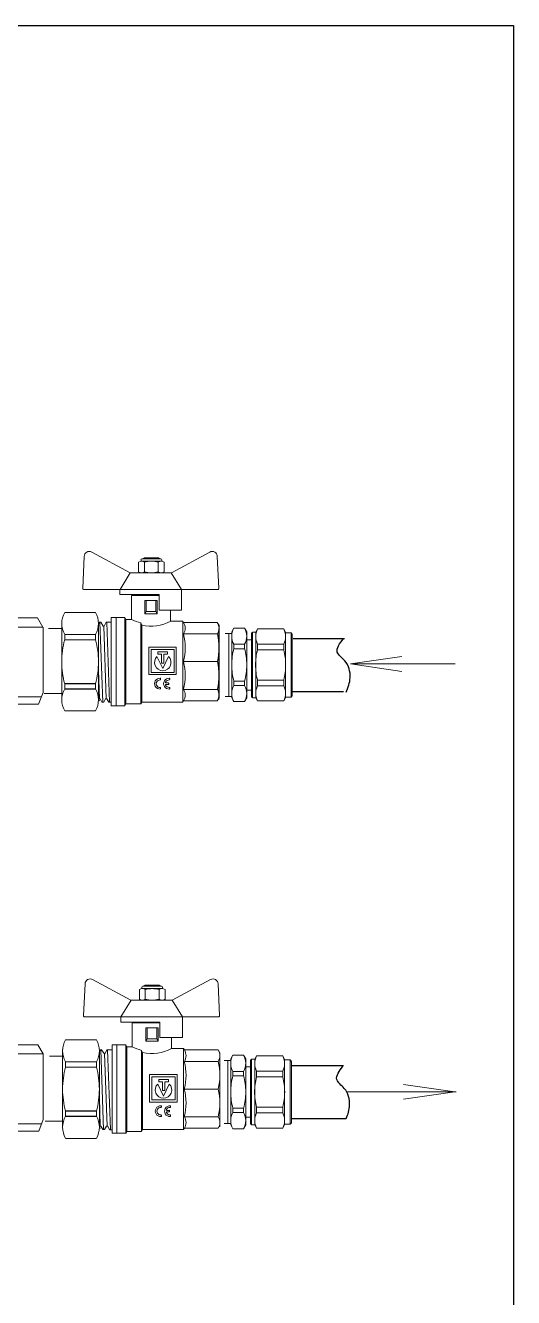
# Model space of a CAD drawing. Header units: millimetres. Extents: x -559267 to 5835, y 0 to 209897.
# Drawn here: x 1593.2 to 1655.5, y 124.6 to 287 of the extents above; entities that cross this region are included whole.
import ezdxf

# ---------------------------------------------------------------- set-up
doc = ezdxf.new("R2010")
doc.units = ezdxf.units.MM
doc.layers.add('PDF_Geometry', color=7, linetype='Continuous', lineweight=9)
doc.layers.add('Обвязка коллекторов для теплого пола_dwg', color=8, linetype='Continuous', lineweight=9)

# ---------------------------------------------------------------- blocks, each defined once
blk = doc.blocks.new('Обвязка коллекторов для теплого пола_dwg-499584-Коллектор теплого пола')
at = {"lineweight": 9, "true_color": 0x000000}
for points in [[(2681, 2287), (2681, 2290), (2672, 2296), (2544, 2296), (2535, 2290), (2535, 2287), (2653, 2287)], [(2678, 1952), (2678, 1959), (2501, 1959), (2501, 1952)], [(2688, -1622), (2688, -1618), (2679, -1613), (2552, -1613), (2543, -1618), (2543, -1622), (2661, -1622)], [(2685, -1956), (2685, -1949), (2509, -1949), (2509, -1956)]]:
    blk.add_hatch(color=18, dxfattribs=at).paths.add_polyline_path(points)
at = {"color": 18, "lineweight": 9, "true_color": 0x000000}
for p, q in [((3142, 2348), (2792, 2159)), ((1980, 2019), (1993, 2309)), ((2491, 2168), (2491, 2256)), ((2545, 2168), (2545, 2256)), ((2671, 2168), (2671, 2256)), ((2725, 2168), (2725, 2256)), ((3224, 2019), (3211, 2309)), ((2415, 2159), (2321, 2006)), ((2535, 2159), (2544, 2159)), ((2702, 2159), (2608, 2159)), ((2681, 2159), (2672, 2159)), ((2311, 2006), (3213, 2006)), ((2501, 1959), (2501, 1950)), ((2098, 1797), (1815, 1797)), ((1788, 1649), (1668, 1649)), ((1788, 1696), (1788, 1346)), ((2124, 1696), (2124, 1346)), ((2145, 1706), (2132, 1706)), ((2240, 1706), (2194, 1706)), ((2902, 1600), (3211, 1600)), ((3284, 1605), (3343, 1605)), ((3315, 1605), (3315, 1318)), ((3480, 1546), (3530, 1546)), ((3524, 1608), (3524, 1317)), ((3562, 1615), (3562, 1317)), ((1788, 995), (1788, 1345)), ((2124, 995), (2124, 1345)), ((3211, 1347), (2902, 1347)), ((3315, 1029), (3315, 1316)), ((3524, 1024), (3524, 1315)), ((3562, 1017), (3562, 1315)), ((1628, 1054), (1788, 1054)), ((2762, 1153), (2741, 1153)), ((2762, 1138), (2741, 1138)), ((2767, 1148), (2767, 1142)), ((2902, 1093), (3211, 1093)), ((3480, 1086), (3530, 1086)), ((2172, 977), (2156, 977)), ((2218, 975), (2240, 975)), ((3282, 1029), (3343, 1029)), ((2098, 897), (1815, 897)), ((1987, -1890), (2001, -1600)), ((3149, -1560), (2799, -1749)), ((3232, -1890), (3218, -1600)), ((2498, -1740), (2498, -1652)), ((2552, -1740), (2552, -1652)), ((2679, -1740), (2679, -1652)), ((2733, -1740), (2733, -1652)), ((2422, -1749), (2328, -1902)), ((2543, -1749), (2552, -1749)), ((2710, -1749), (2615, -1749)), ((2688, -1749), (2679, -1749)), ((2319, -1902), (3220, -1902)), ((2509, -1949), (2509, -1959)), ((2105, -2112), (1823, -2112)), ((2152, -2202), (2140, -2202)), ((2248, -2202), (2202, -2202)), ((1796, -2260), (1675, -2260)), ((1796, -2212), (1796, -2562)), ((2132, -2212), (2132, -2562)), ((2910, -2309), (3219, -2309)), ((3275, -2299), (3334, -2299)), ((3307, -2299), (3307, -2587)), ((3515, -2297), (3515, -2588)), ((3553, -2289), (3553, -2588)), ((3471, -2359), (3521, -2359)), ((1796, -2913), (1796, -2563)), ((2132, -2913), (2132, -2563)), ((3219, -2562), (2910, -2562)), ((3307, -2876), (3307, -2588)), ((3515, -2880), (3515, -2589)), ((3553, -2888), (3553, -2589)), ((2770, -2756), (2749, -2756)), ((2770, -2771), (2749, -2771)), ((2774, -2760), (2774, -2766)), ((1636, -2854), (1795, -2854)), ((2910, -2815), (3219, -2815)), ((3273, -2876), (3334, -2876)), ((3471, -2818), (3521, -2818)), ((2105, -3012), (1823, -3012)), ((2180, -2932), (2164, -2932)), ((2226, -2933), (2248, -2933))]:
    blk.add_line(p, q, dxfattribs=at)
at = {"color": 18, "lineweight": 18, "true_color": 0x000000}
for p, q in [((2132, 1706), (2124, 1691)), ((2138, 1706), (2164, 977)), ((2172, 1671), (2195, 1008)), ((2200, 1706), (2225, 975)), ((3225, 1000), (3225, 1651)), ((2124, 1270), (2134, 1008)), ((631, 1024), (1599, 1024)), ((2132, 987), (2124, 1002)), ((2140, -2202), (2132, -2217)), ((2146, -2202), (2171, -2932)), ((2207, -2202), (2233, -2933)), ((2180, -2237), (2203, -2901)), ((3233, -2908), (3233, -2258)), ((2132, -2639), (2141, -2901)), ((654, -2879), (1601, -2879)), ((2140, -2921), (2132, -2906))]:
    blk.add_line(p, q, dxfattribs=at)
at = {"lineweight": 9}
for p, q in [((3885, 1609), (3885, 1317)), ((3885, 1023), (3885, 1315)), ((3876, -2295), (3876, -2588)), ((3876, -2882), (3876, -2589))]:
    blk.add_line(p, q, dxfattribs=at)
at = {"color": 20, "lineweight": 30}
for p, q in [((3905, 1558), (4374, 1558)), ((3896, 1073), (4366, 1073))]:
    blk.add_line(p, q, dxfattribs=at)
at = {"color": 160, "lineweight": 30}
for p, q in [((3896, -2347), (4365, -2347)), ((3887, -2831), (4390, -2831))]:
    blk.add_line(p, q, dxfattribs=at)
at = {"color": 18, "lineweight": 9, "true_color": 0x000000, "flags": 128}
for points in [[(2063, 2348), (2413, 2159), (2790, 2159), (2884, 2006), (2884, 1818), (2678, 1818)], [(2513, 2278), (2513, 2266), (2608, 2266), (2702, 2266), (2702, 2278)], [(2522, 2287), (2608, 2287), (2693, 2287)], [(2681, 2290), (2672, 2296), (2544, 2296), (2535, 2290)], [(2535, 2287), (2535, 2290), (2562, 2290)], [(2567, 2287), (2562, 2296), (2562, 2287)], [(2649, 2287), (2653, 2296), (2653, 2287)], [(2653, 2290), (2681, 2290), (2681, 2287)], [(2513, 2159), (2608, 2159), (2693, 2159)], [(1991, 2006), (2320, 2006), (2320, 1959), (2678, 1959), (2678, 1818)], [(2678, 1952), (2425, 1952), (2425, 1733), (2375, 1733), (2375, 1347), (2375, 960), (2511, 960), (2521, 976)], [(2650, 1806), (2661, 1784), (2661, 1907), (2605, 1907), (2549, 1907), (2549, 1784), (2560, 1806)], [(2650, 1907), (2650, 1806), (2605, 1806), (2560, 1806), (2560, 1907)], [(2375, 1733), (2365, 1750), (2285, 1750), (2285, 1347), (2285, 943), (2365, 943), (2375, 960)], [(2365, 1750), (2365, 1347), (2365, 943)], [(2661, 1784), (2605, 1784), (2549, 1784)], [(2895, 1717), (2784, 1717), (2784, 1818)], [(2895, 976), (2521, 976), (2521, 1347), (2521, 1680), (2511, 1701), (2511, 1347), (2511, 960)], [(3343, 1318), (3343, 1619), (3363, 1653), (3460, 1653), (3480, 1619), (3480, 1318)], [(3835, 1317), (3835, 1615), (3818, 1645), (3579, 1645), (3562, 1615), (3532, 1615), (3532, 1317)], [(3363, 1465), (3363, 1505), (3363, 1465), (3460, 1465), (3460, 1505), (3363, 1505)], [(3818, 1454), (3818, 1507), (3818, 1454), (3579, 1454), (3579, 1507), (3818, 1507)], [(2765, 1393), (2712, 1283), (2659, 1393)], [(3343, 1316), (3343, 1015), (3363, 981), (3460, 981), (3480, 1015), (3480, 1316)], [(3835, 1315), (3835, 1017), (3818, 987), (3579, 987), (3562, 1017), (3532, 1017), (3532, 1315)], [(2688, 1194), (2692, 1190), (2692, 1184), (2688, 1180)], [(2771, 1194), (2776, 1190), (2776, 1184), (2771, 1180)], [(3363, 1168), (3363, 1129), (3363, 1168), (3460, 1168), (3460, 1129), (3363, 1129)], [(3818, 1125), (3579, 1125), (3579, 1178), (3818, 1178), (3818, 1125), (3818, 1178)], [(2688, 1096), (2692, 1101), (2692, 1107), (2688, 1111)], [(2771, 1096), (2776, 1101), (2776, 1107), (2771, 1111)], [(2070, -1560), (2420, -1749), (2798, -1749), (2892, -1902), (2892, -2090), (2685, -2090)], [(2530, -1622), (2615, -1622), (2701, -1622)], [(2688, -1618), (2679, -1613), (2552, -1613), (2543, -1618)], [(2543, -1622), (2543, -1618), (2570, -1618)], [(2575, -1622), (2570, -1613), (2570, -1622)], [(2656, -1622), (2661, -1613), (2661, -1622)], [(2661, -1618), (2688, -1618), (2688, -1622)], [(2521, -1631), (2521, -1643), (2615, -1643), (2710, -1643), (2710, -1631)], [(2521, -1749), (2615, -1749), (2701, -1749)], [(1999, -1902), (2328, -1902), (2328, -1949), (2685, -1949), (2685, -2090)], [(2685, -1956), (2433, -1956), (2433, -2175), (2383, -2175), (2383, -2562), (2383, -2949), (2519, -2949), (2528, -2932)], [(2657, -2102), (2669, -2125), (2669, -2001), (2612, -2001), (2556, -2001), (2556, -2125), (2568, -2102)], [(2657, -2001), (2657, -2102), (2612, -2102), (2568, -2102), (2568, -2001)], [(2903, -2192), (2792, -2192), (2792, -2090)], [(2383, -2175), (2373, -2158), (2293, -2158), (2293, -2562), (2293, -2966), (2373, -2966), (2383, -2949)], [(2373, -2158), (2373, -2562), (2373, -2966)], [(2903, -2932), (2528, -2932), (2528, -2562), (2528, -2229), (2519, -2208), (2519, -2562), (2519, -2949)], [(2669, -2125), (2612, -2125), (2556, -2125)], [(3334, -2587), (3334, -2286), (3354, -2251), (3451, -2251), (3471, -2286), (3471, -2587)], [(3826, -2588), (3826, -2289), (3809, -2259), (3570, -2259), (3553, -2289), (3523, -2289), (3523, -2588)], [(3354, -2400), (3451, -2400), (3451, -2439), (3354, -2439), (3354, -2400), (3354, -2439)], [(3809, -2398), (3570, -2398), (3570, -2451), (3809, -2451), (3809, -2398), (3809, -2451)], [(2772, -2516), (2719, -2625), (2666, -2516)], [(3334, -2588), (3334, -2890), (3354, -2924), (3451, -2924), (3471, -2890), (3471, -2588)], [(3826, -2589), (3826, -2888), (3809, -2918), (3570, -2918), (3553, -2888), (3523, -2888), (3523, -2589)], [(2696, -2714), (2700, -2719), (2700, -2725), (2695, -2729)], [(2779, -2714), (2783, -2719), (2783, -2725), (2779, -2729)], [(3354, -2775), (3451, -2775), (3451, -2736), (3354, -2736), (3354, -2775), (3354, -2736)], [(3809, -2779), (3570, -2779), (3570, -2726), (3809, -2726), (3809, -2779), (3809, -2726)], [(2696, -2812), (2700, -2808), (2700, -2802), (2695, -2797)], [(2779, -2812), (2783, -2808), (2783, -2802), (2779, -2797)]]:
    blk.add_lwpolyline(points, dxfattribs=at)
at = {"color": 18, "lineweight": 18, "true_color": 0x000000, "flags": 128}
for points in [[(631, 1746), (1567, 1746), (1616, 1663), (631, 1663)], [(1617, 1663), (1617, 1064), (1576, 959), (631, 959)], [(2194, 1706), (2176, 1671), (2168, 1671), (2145, 1706)], [(2156, 977), (2139, 1008), (2124, 1008)], [(2218, 975), (2201, 1008), (2189, 1008), (2172, 977)], [(654, -2157), (1569, -2157), (1618, -2240), (654, -2240)], [(2202, -2202), (2184, -2237), (2176, -2237), (2152, -2202)], [(1619, -2240), (1619, -2839), (1578, -2945), (654, -2945)], [(2164, -2932), (2147, -2901), (2132, -2901)], [(2226, -2933), (2209, -2901), (2197, -2901), (2180, -2932)]]:
    blk.add_lwpolyline(points, dxfattribs=at)
at = {"color": 18, "lineweight": 9, "true_color": 0x000000, "flags": 128}
for points in [[(2240, 943), (2285, 943), (2285, 1347), (2285, 1750), (2240, 1750), (2240, 1347)], [(3211, 988), (3227, 1016), (3227, 1347), (3227, 1677), (3211, 1705), (2902, 1705), (2895, 1717), (2895, 1347), (2895, 976), (2902, 988)], [(1815, 1547), (2098, 1547), (2098, 1595), (1815, 1595)], [(2836, 1228), (2836, 1480), (2585, 1480), (2585, 1228)], [(2816, 1248), (2816, 1459), (2605, 1459), (2605, 1248)], [(2701, 1332), (2701, 1414), (2668, 1414), (2668, 1435), (2755, 1435), (2755, 1414), (2722, 1414), (2722, 1332)], [(1815, 1147), (2098, 1147), (2098, 1098), (1815, 1098)], [(1815, 1145), (2098, 1145), (2098, 1096), (1815, 1096)], [(2248, -2966), (2293, -2966), (2293, -2562), (2293, -2158), (2248, -2158), (2248, -2562)], [(3219, -2920), (3235, -2893), (3235, -2562), (3235, -2231), (3219, -2204), (2910, -2204), (2903, -2192), (2903, -2562), (2903, -2932), (2910, -2920)], [(1823, -2362), (2105, -2362), (2105, -2313), (1823, -2313)], [(2844, -2681), (2844, -2429), (2592, -2429), (2592, -2681)], [(2824, -2660), (2824, -2449), (2613, -2449), (2613, -2660)], [(2709, -2576), (2730, -2576), (2730, -2495), (2763, -2495), (2763, -2473), (2676, -2473), (2676, -2495), (2709, -2495)], [(1823, -2762), (2105, -2762), (2105, -2810), (1823, -2810)], [(1823, -2764), (2105, -2764), (2105, -2813), (1823, -2813)]]:
    blk.add_lwpolyline(points, close=True, dxfattribs=at)
at = {"lineweight": 9, "flags": 128}
for points in [[(3897, 1317), (3897, 1597), (3885, 1609), (3835, 1609)], [(3897, 1315), (3897, 1035), (3885, 1023), (3835, 1023)], [(3889, -2588), (3889, -2308), (3876, -2295), (3826, -2295)], [(3889, -2589), (3889, -2869), (3876, -2882), (3826, -2882)]]:
    blk.add_lwpolyline(points, dxfattribs=at)
at = {"color": 18, "lineweight": 9, "true_color": 0x000000}
for centre, radius, start, end in [((2040, 2307), 47, 61.645, 177.3162), ((3164, 2307), 47, 2.6838, 118.355), ((2518, 2222), 43.6, 51.8092, 128.1908), ((2522, 2278), 9.1, 90, 180), ((2608, 2042), 223, 90, 106.4264), ((2608, 2042), 223, 73.5736, 90), ((2698, 2222), 43.6, 51.8092, 128.1908), ((2693, 2278), 9.1, 0, 90), ((2518, 2203), 43.6, 231.8092, 308.1908), ((2608, 2382), 223, 253.5736, 270), ((2608, 2382), 223, 270, 286.4264), ((2698, 2203), 43.6, 231.8092, 308.1908), ((1991, 2018), 11.8, 177.3162, 270), ((3213, 2018), 11.8, 270, 2.6838), ((1990, 1696), 202, 150.0862, 209.9138), ((1922, 1696), 202, 330.0862, 29.9138), ((2605, 2076), 387, 242.3695, 255.9662), ((2605, 2040), 370, 256.8634, 299.0025), ((2822, 1652), 95.2, 326.5913, 33.4087), ((3132, 1652), 95.2, 326.5913, 33.4087), ((3492, 1579), 149, 150.1716, 209.8284), ((3331, 1579), 149, 330.1716, 29.8284), ((3709, 1576), 147, 151.9987, 208.0013), ((2549, 1346), 761, 164.7181, 180), ((1363, 1346), 761, 360, 15.2819), ((2401, 1473), 517, 345.8285, 14.1715), ((2710, 1473), 517, 345.8285, 14.1715), ((3532, 1608), 7.46, 90, 180), ((3904, 1318), 561, 164.7503, 180), ((2919, 1318), 561, 360, 15.2497), ((4113, 1317), 552, 165.6385, 180), ((2549, 1345), 761, 180, 195.2819), ((1363, 1345), 761, 344.7181, 0), ((2712, 1339), 75.4, 134.6472, 45.3528), ((2401, 1220), 517, 345.8285, 14.1715), ((2710, 1220), 517, 345.8285, 14.1715), ((3904, 1316), 561, 180, 195.2497), ((2919, 1316), 561, 344.7503, 0), ((4113, 1315), 552, 180, 194.3615), ((2686, 1145), 49.1, 87.204, 272.796), ((2686, 1145), 34.3, 86.7704, 273.2296), ((2688, 1190), 4.36, 0, 87.204), ((2688, 1184), 4.36, 266.7704, 0), ((2769, 1145), 49.1, 87.204, 272.796), ((2769, 1145), 34.3, 86.7704, 156.8757), ((2771, 1190), 4.36, 0, 87.204), ((2771, 1184), 4.36, 266.7704, 0), ((1990, 997), 202, 150.0862, 209.9138), ((1922, 997), 202, 330.0862, 29.9138), ((2688, 1107), 4.36, 0, 93.2296), ((2688, 1101), 4.36, 272.796, 0), ((2741, 1157), 4.36, 156.8757, 270), ((2741, 1133), 4.36, 90, 203.1243), ((2769, 1145), 34.3, 203.1243, 273.2296), ((2762, 1148), 4.36, 0, 90), ((2762, 1142), 4.36, 270, 0), ((2771, 1107), 4.36, 0, 93.2296), ((2771, 1101), 4.36, 272.796, 0), ((2822, 1041), 95.2, 326.5913, 33.4087), ((3132, 1041), 95.2, 326.5913, 33.4087), ((3492, 1055), 149, 150.1716, 209.8284), ((3331, 1055), 149, 330.1716, 29.8284), ((3709, 1056), 147, 151.9987, 208.0013), ((3532, 1024), 7.46, 180, 270), ((2048, -1602), 47, 61.645, 177.3162), ((2530, -1631), 9.1, 90, 180), ((2701, -1631), 9.1, 0, 90), ((3172, -1602), 47, 2.6838, 118.355), ((2525, -1686), 43.6, 51.8092, 128.1908), ((2525, -1706), 43.6, 231.8092, 308.1908), ((2615, -1866), 223, 90, 106.4264), ((2615, -1526), 223, 253.5736, 270), ((2615, -1866), 223, 73.5736, 90), ((2615, -1526), 223, 270, 286.4264), ((2706, -1686), 43.6, 51.8092, 128.1908), ((2706, -1706), 43.6, 231.8092, 308.1908), ((1999, -1890), 11.8, 177.3162, 270), ((3220, -1890), 11.8, 270, 2.6838), ((1998, -2212), 202, 150.0862, 209.9138), ((1930, -2212), 202, 330.0862, 29.9138), ((2612, -1832), 387, 242.3695, 255.9662), ((2612, -1868), 370, 256.8634, 299.0025), ((2830, -2256), 95.2, 326.5913, 33.4087), ((3140, -2256), 95.2, 326.5913, 33.4087), ((2408, -2435), 517, 345.8285, 14.1715), ((2718, -2435), 517, 345.8285, 14.1715), ((3483, -2326), 149, 150.1716, 209.8284), ((3322, -2326), 149, 330.1716, 29.8284), ((3523, -2297), 7.46, 90, 180), ((3700, -2328), 147, 151.9987, 208.0013), ((2557, -2562), 761, 164.7181, 180), ((1371, -2562), 761, 360, 15.2819), ((3895, -2587), 561, 164.7503, 180), ((2910, -2587), 561, 360, 15.2497), ((2719, -2569), 75.4, 134.6472, 45.3528), ((4104, -2588), 552, 165.6385, 180), ((2557, -2563), 761, 180, 195.2819), ((1371, -2563), 761, 344.7181, 0), ((2408, -2688), 517, 345.8285, 14.1715), ((2718, -2688), 517, 345.8285, 14.1715), ((3895, -2588), 561, 180, 195.2497), ((2910, -2588), 561, 344.7503, 0), ((4104, -2589), 552, 180, 194.3615), ((2693, -2763), 49.1, 87.204, 272.796), ((2693, -2763), 34.3, 86.7704, 273.2296), ((2695, -2725), 4.36, 266.7704, 0), ((2695, -2719), 4.36, 0, 87.204), ((2777, -2763), 49.1, 87.204, 272.796), ((2777, -2763), 34.3, 86.7704, 156.8757), ((2749, -2751), 4.36, 156.8757, 270), ((2749, -2775), 4.36, 90, 203.1243), ((2777, -2763), 34.3, 203.1243, 273.2296), ((2770, -2760), 4.36, 0, 90), ((2770, -2766), 4.36, 270, 0), ((2779, -2719), 4.36, 0, 87.204), ((2779, -2725), 4.36, 266.7704, 0), ((3483, -2850), 149, 150.1716, 209.8284), ((3322, -2850), 149, 330.1716, 29.8284), ((3700, -2849), 147, 151.9987, 208.0013), ((1998, -2911), 202, 150.0862, 209.9138), ((1930, -2911), 202, 330.0862, 29.9138), ((2695, -2802), 4.36, 0, 93.2296), ((2695, -2808), 4.36, 272.796, 0), ((2779, -2802), 4.36, 0, 93.2296), ((2779, -2808), 4.36, 272.796, 0), ((2830, -2868), 95.2, 326.5913, 33.4087), ((3140, -2868), 95.2, 326.5913, 33.4087), ((3523, -2880), 7.46, 180, 270)]:
    blk.add_arc(centre, radius, start, end, dxfattribs=at)
at = {"lineweight": 9}
for centre, radius, start, end in [((3688, 1576), 147, 331.9987, 28.0013), ((3284, 1317), 552, 360, 14.3615), ((3284, 1315), 552, 345.6385, 0), ((3688, 1056), 147, 331.9987, 28.0013), ((3679, -2328), 147, 331.9987, 28.0013), ((3275, -2588), 552, 360, 14.3615), ((3275, -2589), 552, 345.6385, 0), ((3679, -2849), 147, 331.9987, 28.0013)]:
    blk.add_arc(centre, radius, start, end, dxfattribs=at)
at = {"color": 20, "lineweight": 30}
blk.add_open_spline([(4389, 1066), (4408, 1110), (4441, 1205), (4405, 1347), (4272, 1436), (4331, 1513), (4364, 1557)], degree=3, knots=[0.567814, 0.567814, 0.567814, 0.567814, 2.265848, 4.22459, 5.495725, 7.132425, 7.132425, 7.132425, 7.132425], dxfattribs=at)
at = {"color": 160, "lineweight": 30}
blk.add_open_spline([(4390, -2831), (4406, -2792), (4435, -2700), (4401, -2563), (4268, -2473), (4327, -2396), (4360, -2353)], degree=3, knots=[0.722147, 0.722147, 0.722147, 0.722147, 2.265848, 4.22459, 5.495725, 7.132425, 7.132425, 7.132425, 7.132425], dxfattribs=at)
at = {"layer": 'PDF_Geometry'}
for p, q in [((4429, 1325), (4898, 1393)), ((4391, -2588), (5394, -2588))]:
    blk.add_line(p, q, dxfattribs=at)
at = {"layer": 'PDF_Geometry', "flags": 128}
for points in [[(4898, 1256), (4429, 1325), (5387, 1325)], [(4915, -2654), (5384, -2588), (4915, -2519)]]:
    blk.add_lwpolyline(points, dxfattribs=at)

msp = doc.modelspace()

# ---------------------------------------------------------------- linework, layer by layer
at = {"layer": 'Defpoints', "color": 6}
msp.add_lwpolyline([(1470, 287), (1655.5, 287), (1655.5, 0), (1470, 0), (1470, 287)], dxfattribs=at)

# ---------------------------------------------------------------- block references
at = {"layer": 'Обвязка коллекторов для теплого пола_dwg', "color": 7, "xscale": 0.01396531374263275, "yscale": 0.01396531374263275, "zscale": 0.01396531374263275}
msp.add_blockref('Обвязка коллекторов для теплого пола_dwg-499584-Коллектор теплого пола', (1572.82, 186.96), dxfattribs=at)

doc.saveas('drawing.dxf')
